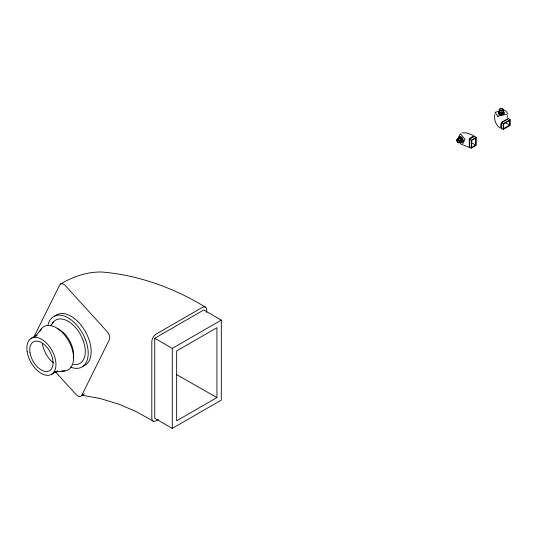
<?xml version="1.0" encoding="UTF-8"?>
<svg xmlns="http://www.w3.org/2000/svg" width="537" height="537" viewBox="0 0 537 537"><rect width="100%" height="100%" fill="white"/><g stroke="black" fill="none" stroke-linecap="round" stroke-linejoin="round"><path stroke-width="0.81" d="M507.337 115.475L507.183 117.462M494.812 114.394C493.933 119.348 495.611 125.181 500.048 127.947M33.663 337.491L59.674 285.006A6.196 3.625 61.1 0 1 65.467 285.718L107.199 331.698A6.196 3.625 61.1 0 1 109.353 339.733L81.852 395.212A6.196 3.625 61.1 0 1 76.066 394.507L55.479 371.826M84.443 393.722L83.228 394.977L81.812 395.252M459.544 142.5L462.149 144.95L464.995 139.217L460.35 133.753L457.249 139.862M35.214 336.686L41.611 328.55M50.404 325.831L53.358 322.079M35.771 336.088L37.033 335.115L31.159 338.357M469.499 139.177L474.399 136.344L476.151 137.358L476.151 145.359L471.251 148.192L469.499 147.178L469.499 139.177L471.251 140.191L476.151 137.358M501.464 122.725L508.398 118.724L510.15 119.738L510.15 125.396L503.223 129.397L501.464 128.383L501.464 122.725L503.223 123.738L510.15 119.738M509.714 125.141L503.659 128.638L503.659 123.987L509.714 120.496L509.714 125.141L506.196 123.047A7.109 5.457 87.8 0 1 505.606 122.51M475.715 145.111L471.687 147.433L471.687 140.446L475.715 138.116L475.715 145.111L471.795 142.876M154.737 338.276L203.771 309.97L221.311 320.092L221.311 400.105L172.283 428.412L154.737 418.283L154.737 338.276L172.283 348.399L221.311 320.092M158.361 419.572L156.2 420.813A6.196 3.578 -60 0 1 151.817 418.283L151.817 341.653A6.196 3.578 -60 0 1 156.2 334.054L202.308 307.433A6.196 3.578 -60 0 1 206.691 309.97L206.691 312.467M216.928 397.575L176.666 420.813L176.666 350.936L216.928 327.691L216.928 397.575L177.707 375.256A107.34 29.971 18.1 0 0 176.324 374.551M60.674 283.939C73.059 276.555 87.289 271.688 101.835 272.017C138.499 275.051 174.109 287.98 205.409 307.124M51.646 374.262L57.519 371.027L56.821 371.396M501.558 128.665C500.477 128.632 500.356 123.604 501.612 122.302L508.25 118.469L508.687 118.724M469.586 147.46L463.404 145.057M461.921 132.901L466.425 132.847L473.412 135.398M499.41 111.206L495.054 112.32L497.665 116.093L507.009 114.28C508.774 113.71 504.518 108.387 502.585 110.521M498.289 116.442L497.658 116.375M54.492 372.04L64.742 370.973M82.208 395.279L100.043 398.461L119.301 404.327L136.807 411.906L153.099 421.129M469.331 147.46L469.204 139.513C469.613 137.955 474.225 135.022 474.695 136.344M503.223 123.738L503.223 129.397M471.251 140.191L471.251 148.192M172.283 348.399L172.283 428.412M503.035 111.958A1.987 1.121 0.7 0 1 502.907 112.085M502.028 112.495A1.987 1.121 0.7 0 1 500.511 112.495M499.685 112.139A1.987 1.121 0.7 0 1 499.477 111.958M499.511 110.904A1.987 1.121 0.7 0 1 502.947 110.904M502.176 112.575A1.651 0.933 0.7 0 1 500.94 112.716M500.732 112.683A1.651 0.933 0.7 0 1 500.43 112.609M499.678 112.099A1.651 0.933 0.7 0 1 499.625 111.985M500.893 110.884A1.651 0.933 0.7 0 1 501.538 110.884M503.29 111.958A2.067 1.168 0.7 0 1 501.269 112.971A2.067 1.168 0.7 0 1 499.195 111.951M499.96 110.877A2.067 1.168 0.7 0 1 502.478 110.877M502.854 110.407A2.484 1.403 0.7 0 1 503.021 112.455A2.484 1.403 0.7 0 1 499.403 112.381A2.484 1.403 0.7 0 1 499.705 110.347M503.438 112.206A2.484 1.403 0.7 0 1 501.102 114.22A2.484 1.403 0.7 0 1 499.148 112.045A2.893 1.631 0.7 0 0 499.115 114.274A2.893 1.631 0.7 0 0 503.115 114.421A2.893 1.631 0.7 0 0 503.498 112.173M503.377 111.75A2.893 1.631 0.7 0 1 503.209 114.032A2.893 1.631 0.7 0 1 499.168 113.958A2.893 1.631 0.7 0 1 499.155 111.669M459.404 140.949A1.651 0.967 61.1 0 1 458.759 139.351M459.779 138.566A1.651 0.967 61.1 0 1 460.155 138.794M461.001 140.097A1.651 0.967 61.1 0 1 461.028 141.077M459.444 141.701A1.987 1.161 61.1 0 1 458.236 139.378M459.363 138.405A1.987 1.161 61.1 0 1 460.8 139.915M461.014 140.741A1.987 1.161 61.1 0 1 461.014 141.171M459.363 141.278A2.067 1.208 61.1 0 1 458.47 139.298M458.833 138.257A2.067 1.208 61.1 0 1 460.887 139.264A2.067 1.208 61.1 0 1 461.014 141.761M457.92 138.801A2.484 1.45 61.1 0 1 459.941 138.318A2.484 1.45 61.1 0 1 461.357 141.466A2.484 1.45 61.1 0 1 459.397 142.083M457.94 139.748A2.484 1.45 61.1 0 1 457.886 139.318M459.075 138.271A2.484 1.45 61.1 0 1 460.894 137.512A2.484 1.45 61.1 0 1 462.552 140.425A2.484 1.45 61.1 0 1 461.028 141.694M458.773 138.217A2.893 1.692 61.1 0 1 460.813 137.123A2.893 1.692 61.1 0 1 462.84 140.519A2.893 1.692 61.1 0 1 461.061 142.057M459.101 137.761A2.893 1.692 61.1 0 1 462.297 138.083A2.893 1.692 61.1 0 1 462.109 142.016M461.558 138.056A1.987 1.161 61.1 0 1 461.726 138.237M53.297 362.804A19.849 11.606 61.1 0 1 42.369 343.653M57.191 328.523A20.675 12.096 61.1 0 1 73.28 358.031M41.007 329.356A24.809 14.512 61.1 0 1 69.635 342.821A24.809 14.512 61.1 0 1 61.621 370.872M39.986 331.195A24.809 14.512 61.1 0 1 40.463 330.235M73.368 364.395A24.809 14.512 61.1 0 0 84.974 347.432A24.809 14.512 61.1 0 0 66.776 320.562L65.635 320.052A24.809 14.512 61.1 0 0 52.21 323.757M47.874 325.724A28.938 16.929 61.1 0 1 69.709 318.844A28.938 16.929 61.1 0 1 88.202 352.762A28.938 16.929 61.1 0 1 70.394 367.033M54.667 316.347A28.938 16.929 61.1 0 1 85.242 331.322A28.938 16.929 61.1 0 1 83.094 366.18M500.363 110.528A1.651 0.933 0.7 0 0 502.914 109.817A1.651 0.933 0.7 0 0 500.511 108.917A1.651 0.933 0.7 0 0 500.363 110.528M500.135 110.723A2.067 1.168 0.7 0 0 503.33 109.83A2.067 1.168 0.7 0 0 500.323 108.709A2.067 1.168 0.7 0 0 500.135 110.723M457.021 140.6A1.651 0.967 61.1 0 0 458.927 142.446A1.651 0.967 61.1 0 0 458.544 139.895A1.651 0.967 61.1 0 0 457.021 140.6M456.732 140.506A2.067 1.208 61.1 0 0 459.115 142.815A2.067 1.208 61.1 0 0 458.638 139.627A2.067 1.208 61.1 0 0 456.732 140.506M29.971 352.507A16.54 9.673 61.1 0 0 49.035 370.966A16.54 9.673 61.1 0 0 45.195 345.445A16.54 9.673 61.1 0 0 29.971 352.507M27.119 351.56A20.675 12.096 61.1 0 0 50.948 374.638A20.675 12.096 61.1 0 0 46.148 342.734A20.675 12.096 61.1 0 0 27.119 351.56"/></g></svg>
